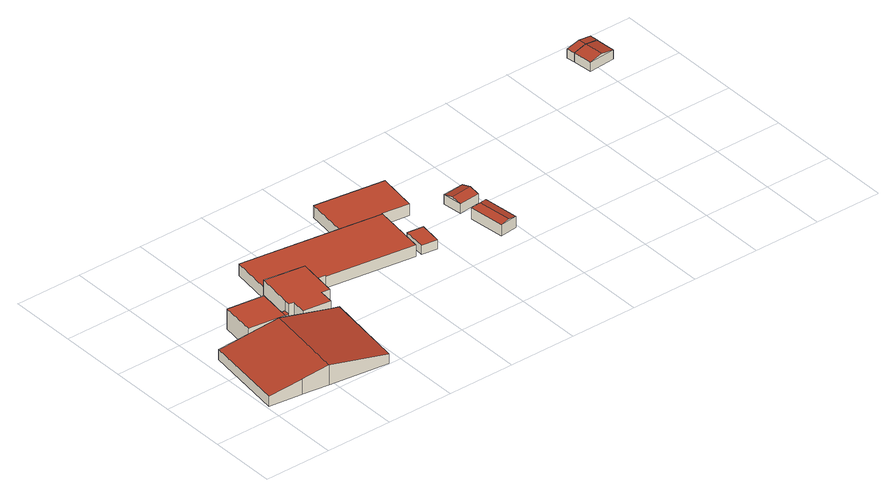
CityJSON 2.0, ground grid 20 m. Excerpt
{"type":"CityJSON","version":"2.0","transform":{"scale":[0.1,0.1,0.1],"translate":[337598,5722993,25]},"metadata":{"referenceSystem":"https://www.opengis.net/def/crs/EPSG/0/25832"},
"CityObjects":{
"building1":{"type":"Building","attributes":{"Gemeindeschluessel":"05170048","Geometrietyp2DReferenz":"3000","function":"31001_2120"},"address":[{"country":"Germany","locality":"Wesel","thoroughfareNumber":"22","thoroughfareName":"Neue Hünxer Straße"}],"children":["building1-1","building1-2"]},
"building1-1":{"type":"BuildingPart","attributes":{"roofType":"3100","measuredHeight":6.17},"parents":["building1"],"geometry":[{"type":"Solid","lod":"2","boundaries":[[[[0,1,2,3]],[[4,5,1,0]],[[6,7,5,4]],[[8,9,7,6]],[[10,11,9,8]],[[12,13,14,15]],[[16,17,13,12]],[[18,19,17,16]],[[20,21,19,18]],[[3,2,21,20]],[[10,8,6,4,0,3,22]],[[20,18,16,12,15,22,3]],[[1,5,7,9,11,23,14,13,17,19,21,2]],[[10,22,23,11]],[[22,15,14,23]]]],"semantics":{"surfaces":[{"type":"WallSurface"},{"type":"RoofSurface"},{"type":"GroundSurface"},{"type":"ClosureSurface"}],"values":[[0,0,0,0,0,0,0,0,0,0,1,1,2,3,3]]}}]},
"building1-2":{"type":"BuildingPart","attributes":{"roofType":"1000","measuredHeight":6.33},"parents":["building1"],"geometry":[{"type":"MultiSurface","lod":"2","boundaries":[[[24,25,11,26]],[[27,28,25,24]],[[29,14,28,27]],[[27,24,26,29]],[[25,28,14,11]],[[29,26,10,22,15]],[[11,23,22,10]],[[15,22,23,14]]],"semantics":{"surfaces":[{"type":"WallSurface"},{"type":"RoofSurface"},{"type":"GroundSurface"},{"type":"ClosureSurface"}],"values":[0,0,0,1,2,0,3,3]}}]},
"building2":{"type":"Building","attributes":{"Gemeindeschluessel":"05170048","Geometrietyp2DReferenz":"3000","function":"31001_1122"},"address":[{"country":"Germany","locality":"Wesel","thoroughfareNumber":"22","thoroughfareName":"Neue Hünxer Straße"}],"children":["building2-1","building2-2"]},
"building2-1":{"type":"BuildingPart","attributes":{"roofType":"1000","measuredHeight":5.68},"parents":["building2"],"geometry":[{"type":"MultiSurface","lod":"2","boundaries":[[[30,31,13,32]],[[33,34,31,30]],[[35,36,37,38]],[[39,40,36,35]],[[41,42,40,39]],[[43,44,42,41]],[[45,46,44,43]],[[47,17,46,45]],[[32,13,17,47]],[[45,43,41,39,35,38,33,30,32,47]],[[31,34,37,36,40,42,44,46,17,13]],[[48,49,37,34]],[[33,38,50,51]],[[51,50,49,48]]],"semantics":{"surfaces":[{"type":"WallSurface"},{"type":"RoofSurface"},{"type":"GroundSurface"},{"type":"ClosureSurface"}],"values":[0,0,0,0,0,0,0,0,0,1,2,0,0,3]}}]},
"building2-2":{"type":"BuildingPart","attributes":{"roofType":"1000","measuredHeight":2.38},"address":[{"country":"Germany","locality":"Wesel","thoroughfareNumber":"22","thoroughfareName":"Neue Hünxer Straße"}],"parents":["building2"],"geometry":[{"type":"Solid","lod":"2","boundaries":[[[[50,49,52,53]],[[54,55,48,51]],[[53,52,55,54]],[[51,50,53,54]],[[49,48,55,52]],[[50,51,48,49]]]],"semantics":{"surfaces":[{"type":"WallSurface"},{"type":"RoofSurface"},{"type":"GroundSurface"},{"type":"ClosureSurface"}],"values":[[0,0,0,1,2,3]]}}]},
"building3":{"type":"Building","attributes":{"Geometrietyp2DReferenz":"3000","Gemeindeschluessel":"05170048","function":"31001_2010","roofType":"1000","measuredHeight":3.56},"address":[{"country":"Germany","locality":"Wesel","thoroughfareNumber":"22","thoroughfareName":"Neue Hünxer Straße"}],"geometry":[{"type":"Solid","lod":"2","boundaries":[[[[56,57,58,59]],[[60,61,57,56]],[[62,63,61,60]],[[64,65,63,62]],[[66,67,65,64]],[[68,42,67,66]],[[69,40,42,68]],[[70,36,40,69]],[[59,58,36,70]],[[69,68,66,64,62,60,56,59,70]],[[57,61,63,65,67,42,40,36,58]]]],"semantics":{"surfaces":[{"type":"WallSurface"},{"type":"RoofSurface"},{"type":"GroundSurface"}],"values":[[0,0,0,0,0,0,0,0,0,1,2]]}}]},
"building4":{"type":"Building","attributes":{"Geometrietyp2DReferenz":"3000","Gemeindeschluessel":"05170048","function":"31001_2463","roofType":"1000","measuredHeight":2.83},"address":[{"country":"Germany","locality":"Wesel","thoroughfareNumber":"22","thoroughfareName":"Neue Hünxer Straße"}],"geometry":[{"type":"Solid","lod":"2","boundaries":[[[[71,72,73,74]],[[75,76,72,71]],[[77,78,76,75]],[[74,73,78,77]],[[75,71,74,77]],[[72,76,78,73]]]],"semantics":{"surfaces":[{"type":"WallSurface"},{"type":"RoofSurface"},{"type":"GroundSurface"}],"values":[[0,0,0,0,1,2]]}}]},
"building5":{"type":"Building","attributes":{"Geometrietyp2DReferenz":"3000","Gemeindeschluessel":"05170048","function":"31001_2010","roofType":"1000","measuredHeight":3.67},"address":[{"country":"Germany","locality":"Wesel","thoroughfareNumber":"22","thoroughfareName":"Neue Hünxer Straße"}],"geometry":[{"type":"Solid","lod":"2","boundaries":[[[[79,80,81,82]],[[83,84,80,79]],[[85,86,84,83]],[[60,87,86,85]],[[56,88,87,60]],[[82,81,88,56]],[[60,85,83,79,82,56]],[[80,84,86,87,88,81]]]],"semantics":{"surfaces":[{"type":"WallSurface"},{"type":"RoofSurface"},{"type":"GroundSurface"}],"values":[[0,0,0,0,0,0,1,2]]}}]},
"building6":{"type":"Building","attributes":{"Geometrietyp2DReferenz":"3000","Gemeindeschluessel":"05170048","function":"31001_1313","roofType":"5000","measuredHeight":4.05},"geometry":[{"type":"Solid","lod":"2","boundaries":[[[[89,90,91,92]],[[93,94,90,89]],[[95,96,94,93]],[[92,91,96,95]],[[89,97,93]],[[95,98,92]],[[92,98,97,89]],[[93,97,98,95]],[[90,94,96,91]]]],"semantics":{"surfaces":[{"type":"WallSurface"},{"type":"RoofSurface"},{"type":"GroundSurface"}],"values":[[0,0,0,0,1,0,1,1,2]]}}]},
"building7":{"type":"Building","attributes":{"Geometrietyp2DReferenz":"3000","Gemeindeschluessel":"05170048","function":"31001_1313","roofType":"3100","measuredHeight":3.7},"geometry":[{"type":"Solid","lod":"2","boundaries":[[[[99,100,101,102]],[[103,104,100,99]],[[105,106,104,103]],[[102,101,106,105]],[[99,107,103]],[[105,108,102]],[[102,108,107,99]],[[103,107,108,105]],[[100,104,106,101]]]],"semantics":{"surfaces":[{"type":"WallSurface"},{"type":"RoofSurface"},{"type":"GroundSurface"}],"values":[[0,0,0,0,0,0,1,1,2]]}}]},
"building8":{"type":"Building","attributes":{"Geometrietyp2DReferenz":"3000","Gemeindeschluessel":"05170048","function":"31001_1310","roofType":"3100","measuredHeight":3.7},"geometry":[{"type":"Solid","lod":"2","boundaries":[[[[109,110,111,112]],[[113,114,110,109]],[[115,116,114,113]],[[112,111,116,115]],[[109,117,113]],[[115,118,112]],[[112,118,117,109]],[[113,117,118,115]],[[110,114,116,111]]]],"semantics":{"surfaces":[{"type":"WallSurface"},{"type":"RoofSurface"},{"type":"GroundSurface"}],"values":[[0,0,0,0,0,0,1,1,2]]}}]},
"building9":{"type":"Building","attributes":{"Geometrietyp2DReferenz":"3000","Gemeindeschluessel":"05170048","function":"31001_3200","roofType":"3100","measuredHeight":3.59},"geometry":[{"type":"Solid","lod":"2","boundaries":[[[[115,119,120,121]],[[122,123,119,115]],[[124,125,123,122]],[[126,127,125,124]],[[128,129,127,126]],[[112,130,129,128]],[[121,120,130,112]],[[122,115,121,124]],[[112,128,126,124,121]],[[119,123,125,127,129,130,120]]]],"semantics":{"surfaces":[{"type":"WallSurface"},{"type":"RoofSurface"},{"type":"GroundSurface"}],"values":[[0,0,0,0,0,0,0,1,1,2]]}}]}
},
"vertices":[
[104,35,51],[104,35,4],[185,24,4],[185,24,66],[104,34,51],[104,34,4],[7,47,34],[7,47,4],[39,288,34],[39,288,4],[127,277,50],[127,277,4],[288,256,53],[288,256,4],[236,263,4],[236,263,63],[372,245,38],[372,245,4],[396,242,34],[396,242,4],[363,1,34],[363,1,4],[217,265,66],[217,265,4],
[140,378,67],[140,378,4],[127,277,67],[249,364,67],[249,364,4],[236,263,67],
[295,300,61],[295,300,4],[288,256,61],[281,302,61],[281,302,4],[297,424,61],[297,424,4],[283,321,4],[283,321,61],[419,407,61],[419,407,4],[413,369,61],[413,369,4],[402,286,61],[402,286,4],[377,289,61],[377,289,4],[372,245,61],[281,302,5],[283,321,5],[283,321,29],[281,302,29],
[269,323,5],[269,323,29],[267,304,29],[267,304,5],
[607,502,40],[607,502,4],[313,543,4],[313,543,40],[735,484,40],[735,484,4],[714,323,40],[714,323,4],[449,360,40],[449,360,4],[450,364,40],[450,364,4],[413,369,40],[419,407,40],[297,424,40],
[786,382,33],[786,382,5],[738,389,5],[738,389,33],[777,314,33],[777,314,5],[729,321,33],[729,321,5],
[833,594,40],[833,594,3],[623,623,3],[623,623,40],[816,475,40],[816,475,3],[735,486,40],[735,486,3],[735,484,3],[607,502,3],
[925,361,41],[925,361,7],[936,254,7],[936,254,41],[978,367,41],[978,367,7],[989,260,41],[989,260,7],[952,356,47],[963,257,47],
[920,398,35],[920,398,6],[984,404,6],[984,404,35],[914,456,35],[914,456,6],[978,462,35],[978,462,6],[917,427,43],[981,433,43],
[1649,679,37],[1649,679,8],[1644,738,8],[1644,738,37],[1569,673,37],[1569,673,8],[1564,731,37],[1564,731,8],[1609,676,45],[1604,734,45],
[1564,731,9],[1604,735,9],[1604,735,45],[1561,756,37],[1561,756,9],[1602,759,45],[1602,759,9],[1643,763,37],[1643,763,9],[1645,738,37],[1645,738,9],[1644,738,9]
]}
